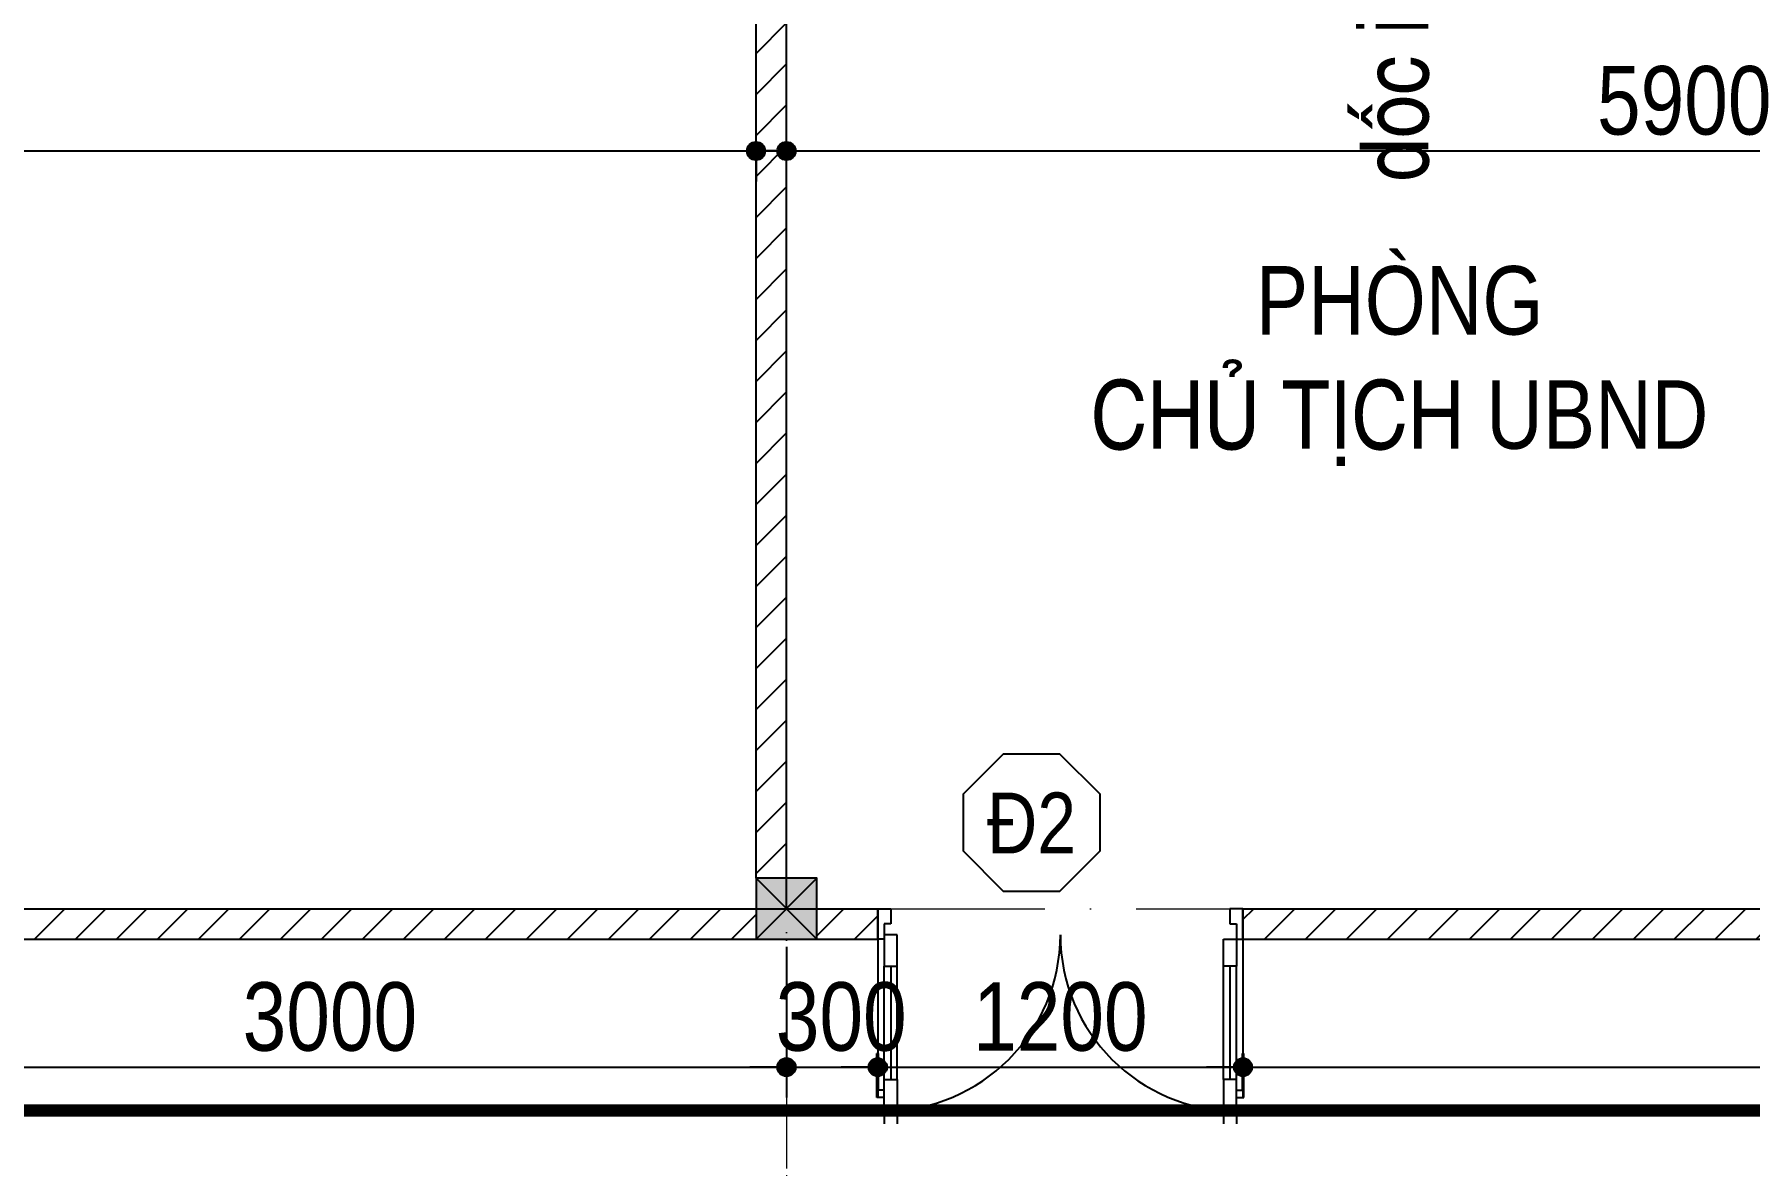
# Model space of a CAD drawing. Header units: millimetres. Extents: x 1201 to 176852, y 279 to 65351.
# Drawn here: x 30458 to 36094, y 17704 to 21420 of the extents above; entities that cross this region are included whole.
import ezdxf
from ezdxf.enums import TextEntityAlignment as Align

# ---------------------------------------------------------------- set-up
doc = ezdxf.new("R2010")
doc.units = ezdxf.units.MM
doc.linetypes.add('ACAD_ISO10W100', pattern=[18, 12, -3, 0, -3])
doc.linetypes.add('DASHED2', pattern=[0.375, 0.25, -0.125])
for name, color, linetype in [('009', 251, 'Continuous'), ('daucat', 220, 'Continuous'), ('DIM', 1, 'Continuous'), ('DOOR', 20, 'Continuous'), ('TAGS', 60, 'Continuous'), ('TEXT', 7, 'Continuous'), ('TUONG', 131, 'Continuous'), ('WALL', 4, 'Continuous')]:
    doc.layers.add(name, color=color, linetype=linetype)
doc.layers.add('TRUC', color=24, linetype='Continuous', lineweight=0)
doc.styles.add('1', font='', dxfattribs={"height": 250})
doc.styles.add('HEL-CONDENSE', font='')
doc.styles.add('VNI-HELVE-CONDENSEN', font='')
doc.styles.get('1').set_extended_font_data('VNI-Helve-Condense')
doc.styles.get('HEL-CONDENSE').set_extended_font_data('VNI-Helve-Condense')
doc.styles.get('VNI-HELVE-CONDENSEN').set_extended_font_data('VNI-Helve-Condense')
doc.dimstyles.new('D100', dxfattribs={"dimtxt": 225, "dimasz": 1.2, "dimexe": 100, "dimexo": 0, "dimgap": 50, "dimtad": 1, "dimdec": 0, "dimzin": 13, "dimdsep": 46, "dimtxsty": 'HEL-CONDENSE', "dimblk": 'D50', "dimcen": 0, "dimclrd": 1, "dimclre": 1, "dimclrt": 7, "dimadec": 0, "dimazin": 0, "dimtfac": 1, "dimtdec": 0, "dimtmove": 0, "dimatfit": 3, "dimldrblk": 'D50', "dimfxl": 1, "dimtolj": 1, "dimtzin": 13, "dimarcsym": 0})

# ---------------------------------------------------------------- blocks, each defined once
blk = doc.blocks.new('A$C225A2996')
at = {"layer": 'WALL'}
blk.add_hatch(color=4, dxfattribs=at).paths.add_polyline_path([(531.4, 81.6), (731.4, 81.6), (731.4, 281.6), (531.4, 281.6)])
at = {"layer": 'WALL', "color": 4}
for p, q in [((531.4, 281.6), (731.4, 81.6)), ((531.4, 81.6), (731.4, 281.6))]:
    blk.add_line(p, q, dxfattribs=at)
blk.add_lwpolyline([(531.4, 81.6), (731.4, 81.6), (731.4, 281.6), (531.4, 281.6)], close=True, dxfattribs=at)
blk = doc.blocks.new('KH-CUADI')
at = {"layer": 'TAGS'}
blk.add_lwpolyline([(-124.3, 300), (-300, 124.3), (-300, -124.3), (-124.3, -300), (124.3, -300), (300, -124.3), (300, 124.3), (124.3, 300)], close=True, dxfattribs=at)
at = {"layer": 'TAGS', "style": 'VNI-HELVE-CONDENSEN'}
blk.add_attdef('D', text='', height=300, dxfattribs=at).set_placement((0, 0), align=Align.MIDDLE)
blk = doc.blocks.new('A$C48B57989')
at = {"layer": 'DOOR'}
for p, q in [((-446, 752.5), (-403.1, 752.5)), ((-446, 652.5), (-446, 752.5)), ((-403.1, 752.5), (-403.1, 702.5)), ((711.1, 752.5), (711.1, 702.5)), ((754, 752.5), (711.1, 752.5)), ((754, 652.5), (754, 752.5)), ((-403.1, 702.5), (-424.6, 702.5)), ((-424.6, 702.5), (-424.6, 652.5)), ((711.1, 702.5), (732.6, 702.5)), ((732.6, 702.5), (732.6, 652.5)), ((-424.6, 652.5), (-446, 652.5)), ((-381.7, 666.8), (-424.6, 666.8)), ((-424.6, 666.8), (-424.6, 563.9)), ((-381.7, 563.9), (-381.7, 666.8)), ((689.7, 563.9), (689.7, 652.5)), ((689.7, 652.5), (732.6, 652.5)), ((732.6, 652.5), (754, 652.5)), ((732.6, 652.5), (732.6, 563.9)), ((-424.6, 563.9), (-381.7, 563.9)), ((-424.6, 171.4), (-424.6, 563.9)), ((-403.1, 563.9), (-403.1, 191)), ((-381.7, 191), (-381.7, 563.9)), ((689.7, 191), (689.7, 563.9)), ((732.6, 563.9), (689.7, 563.9)), ((711.1, 563.9), (711.1, 191)), ((732.6, 171.4), (732.6, 563.9)), ((-448.8, 131.8), (-448.8, 277.2)), ((-443.9, 277.2), (-448.8, 277.2)), ((-443.9, 156), (-443.9, 277.2)), ((752, 156), (752, 277.2)), ((752, 277.2), (756.8, 277.2)), ((756.8, 131.8), (756.8, 277.2)), ((-424.6, 191), (-381.7, 191)), ((-424.6, 88.2), (-424.6, 191)), ((-381.7, 191), (-381.7, 88.2)), ((732.6, 191), (689.7, 191)), ((689.7, 191), (689.7, 88.2)), ((732.6, 88.2), (732.6, 191)), ((-424.6, 131.8), (-448.8, 131.8)), ((-424.6, 156), (-443.9, 156)), ((-424.6, 131.8), (-424.6, 156)), ((732.6, 131.8), (732.6, 156)), ((732.6, 156), (752, 156)), ((732.6, 131.8), (756.8, 131.8)), ((-424.6, 88.2), (-467.4, 88.2)), ((-424.6, 88.2), (-424.6, 45.3)), ((-381.7, 88.2), (-424.6, 88.2)), ((-381.7, 88.2), (-381.7, 45.3)), ((689.7, 88.2), (689.7, 45.3)), ((689.7, 88.2), (732.6, 88.2)), ((732.6, 88.2), (732.6, 45.3)), ((732.6, 88.2), (775.4, 88.2))]:
    blk.add_line(p, q, dxfattribs=at)
at = {"layer": 'DOOR', "color": 251}
for centre, major_axis, start_param, end_param in [((-424.6, 666.8), (409.1, 409.1), 3.926991, 5.497787), ((732.6, 666.8), (-409.1, 409.1), 0.785398, 2.356194)]:
    blk.add_ellipse(centre, major_axis=major_axis, ratio=1, start_param=start_param, end_param=end_param, dxfattribs=at)
blk = doc.blocks.new('D50')
at = {"layer": 'DIM'}
blk.add_hatch(color=256, dxfattribs=at).paths.add_polyline_path([(25, 0, 1), (-25, 0, 1)])
blk.add_line((25, 0), (100, 0), dxfattribs=at)
blk.add_circle((0, 0), 25, dxfattribs=at)
blk = doc.blocks.new('*D543')
at = {"layer": 'DEFPOINTS', "color": 0, "linetype": 'Continuous', "transparency": 16777216}
for p in [(29929.1, 18447.7), (32929.1, 18422.7), (32929.1, 18027.2)]:
    blk.add_point(p, dxfattribs=at)
at = {"layer": 'DIM', "color": 1, "linetype": 'Continuous', "lineweight": -2, "transparency": 16777216}
for p, q in [((29929.1, 18447.7), (29929.1, 17927.2)), ((32929.1, 18422.7), (32929.1, 17927.2)), ((29930.3, 18027.2), (32927.9, 18027.2))]:
    blk.add_line(p, q, dxfattribs=at)
at = {"layer": 'DIM', "color": 1, "linetype": 'Continuous', "lineweight": -2, "transparency": 16777216, "xscale": 1.199999999999999, "yscale": 1.199999999999999, "zscale": 1.199999999999999, "rotation": 180}
blk.add_blockref('D50', (29929.1, 18027.2), dxfattribs=at)
at = {"layer": 'DIM', "color": 1, "linetype": 'Continuous', "lineweight": -2, "transparency": 16777216, "xscale": 1.199999999999999, "yscale": 1.199999999999999, "zscale": 1.199999999999999}
blk.add_blockref('D50', (32929.1, 18027.2), dxfattribs=at)
at = {"layer": 'DIM', "color": 7, "linetype": 'Continuous', "transparency": 16777216, "insert": (31429.1, 18192.1), "char_height": 225, "attachment_point": 5, "style": 'HEL-CONDENSE'}
blk.add_mtext('\\A1;3000', dxfattribs=at)
blk = doc.blocks.new('*D544')
at = {"layer": 'DEFPOINTS', "color": 0, "linetype": 'Continuous', "transparency": 16777216}
for p in [(33229.1, 18447.7), (32929.1, 18422.7), (33229.1, 18027.2)]:
    blk.add_point(p, dxfattribs=at)
at = {"layer": 'DIM', "color": 1, "linetype": 'Continuous', "lineweight": -2, "transparency": 16777216}
for p, q in [((33229.1, 18447.7), (33229.1, 17927.2)), ((32929.1, 18422.7), (32929.1, 17927.2)), ((32930.3, 18027.2), (33227.9, 18027.2))]:
    blk.add_line(p, q, dxfattribs=at)
at = {"layer": 'DIM', "color": 1, "linetype": 'Continuous', "lineweight": -2, "transparency": 16777216, "xscale": 1.199999999999999, "yscale": 1.199999999999999, "zscale": 1.199999999999999, "rotation": 180}
blk.add_blockref('D50', (32929.1, 18027.2), dxfattribs=at)
at = {"layer": 'DIM', "color": 1, "linetype": 'Continuous', "lineweight": -2, "transparency": 16777216, "xscale": 1.199999999999999, "yscale": 1.199999999999999, "zscale": 1.199999999999999}
blk.add_blockref('D50', (33229.1, 18027.2), dxfattribs=at)
at = {"layer": 'DIM', "color": 7, "linetype": 'Continuous', "transparency": 16777216, "insert": (33109.1, 18192.1), "char_height": 225, "attachment_point": 5, "style": 'HEL-CONDENSE'}
blk.add_mtext('\\A1;300', dxfattribs=at)
blk = doc.blocks.new('*D545')
at = {"layer": 'DEFPOINTS', "color": 0, "linetype": 'Continuous', "transparency": 16777216}
for p in [(33229.1, 18447.7), (34429.1, 18447.7), (34429.1, 18027.2)]:
    blk.add_point(p, dxfattribs=at)
at = {"layer": 'DIM', "color": 1, "linetype": 'Continuous', "lineweight": -2, "transparency": 16777216}
for p, q in [((33229.1, 18447.7), (33229.1, 17927.2)), ((34429.1, 18447.7), (34429.1, 17927.2)), ((33230.3, 18027.2), (34427.9, 18027.2))]:
    blk.add_line(p, q, dxfattribs=at)
at = {"layer": 'DIM', "color": 1, "linetype": 'Continuous', "lineweight": -2, "transparency": 16777216, "xscale": 1.199999999999999, "yscale": 1.199999999999999, "zscale": 1.199999999999999, "rotation": 180}
blk.add_blockref('D50', (33229.1, 18027.2), dxfattribs=at)
at = {"layer": 'DIM', "color": 1, "linetype": 'Continuous', "lineweight": -2, "transparency": 16777216, "xscale": 1.199999999999999, "yscale": 1.199999999999999, "zscale": 1.199999999999999}
blk.add_blockref('D50', (34429.1, 18027.2), dxfattribs=at)
at = {"layer": 'DIM', "color": 7, "linetype": 'Continuous', "transparency": 16777216, "insert": (33829.1, 18192.1), "char_height": 225, "attachment_point": 5, "style": 'HEL-CONDENSE'}
blk.add_mtext('\\A1;1200', dxfattribs=at)
blk = doc.blocks.new('*D546')
at = {"layer": 'DEFPOINTS', "color": 0, "linetype": 'Continuous', "transparency": 16777216}
for p in [(34429.1, 18447.7), (38829.1, 18447.7), (38829.1, 18027.2)]:
    blk.add_point(p, dxfattribs=at)
at = {"layer": 'DIM', "color": 1, "linetype": 'Continuous', "lineweight": -2, "transparency": 16777216}
for p, q in [((34429.1, 18447.7), (34429.1, 17927.2)), ((38829.1, 18447.7), (38829.1, 17927.2)), ((34430.3, 18027.2), (38827.9, 18027.2))]:
    blk.add_line(p, q, dxfattribs=at)
at = {"layer": 'DIM', "color": 1, "linetype": 'Continuous', "lineweight": -2, "transparency": 16777216, "xscale": 1.199999999999999, "yscale": 1.199999999999999, "zscale": 1.199999999999999, "rotation": 180}
blk.add_blockref('D50', (34429.1, 18027.2), dxfattribs=at)
at = {"layer": 'DIM', "color": 1, "linetype": 'Continuous', "lineweight": -2, "transparency": 16777216, "xscale": 1.199999999999999, "yscale": 1.199999999999999, "zscale": 1.199999999999999}
blk.add_blockref('D50', (38829.1, 18027.2), dxfattribs=at)
at = {"layer": 'DIM', "color": 7, "linetype": 'Continuous', "transparency": 16777216, "insert": (36629.1, 18192.1), "char_height": 225, "attachment_point": 5, "style": 'HEL-CONDENSE'}
blk.add_mtext('\\A1;4400', dxfattribs=at)
blk = doc.blocks.new('*D591')
at = {"layer": 'DEFPOINTS', "color": 0, "transparency": 16777216}
for p in [(24429.1, 21047.6), (32829.1, 21047.6), (32829.1, 21036.5)]:
    blk.add_point(p, dxfattribs=at)
at = {"layer": 'DIM', "color": 1, "lineweight": -2, "transparency": 16777216}
for p, q in [((24429.1, 21047.6), (24429.1, 20936.5)), ((24430.3, 21036.5), (32827.9, 21036.5)), ((32829.1, 21047.6), (32829.1, 20936.5))]:
    blk.add_line(p, q, dxfattribs=at)
at = {"layer": 'DIM', "color": 1, "lineweight": -2, "transparency": 16777216, "xscale": 1.199999999999999, "yscale": 1.199999999999999, "zscale": 1.199999999999999, "rotation": 180}
blk.add_blockref('D50', (24429.1, 21036.5), dxfattribs=at)
at = {"layer": 'DIM', "color": 1, "lineweight": -2, "transparency": 16777216, "xscale": 1.199999999999999, "yscale": 1.199999999999999, "zscale": 1.199999999999999}
blk.add_blockref('D50', (32829.1, 21036.5), dxfattribs=at)
at = {"layer": 'DIM', "color": 7, "transparency": 16777216, "insert": (28629.1, 21201.4), "char_height": 225, "attachment_point": 5, "style": 'HEL-CONDENSE'}
blk.add_mtext('\\A1;8400', dxfattribs=at)
blk = doc.blocks.new('*D592')
at = {"layer": 'DEFPOINTS', "color": 0, "transparency": 16777216}
for p in [(38829.1, 21036.5), (32929.1, 20662.1), (38829.1, 20662.1)]:
    blk.add_point(p, dxfattribs=at)
at = {"layer": 'DIM', "color": 1, "lineweight": -2, "transparency": 16777216}
for p, q in [((32929.1, 20662.1), (32929.1, 21136.5)), ((38829.1, 20662.1), (38829.1, 21136.5)), ((32930.3, 21036.5), (38827.9, 21036.5))]:
    blk.add_line(p, q, dxfattribs=at)
at = {"layer": 'DIM', "color": 1, "lineweight": -2, "transparency": 16777216, "xscale": 1.199999999999999, "yscale": 1.199999999999999, "zscale": 1.199999999999999, "rotation": 180}
blk.add_blockref('D50', (32929.1, 21036.5), dxfattribs=at)
at = {"layer": 'DIM', "color": 1, "lineweight": -2, "transparency": 16777216, "xscale": 1.199999999999999, "yscale": 1.199999999999999, "zscale": 1.199999999999999}
blk.add_blockref('D50', (38829.1, 21036.5), dxfattribs=at)
at = {"layer": 'DIM', "color": 7, "transparency": 16777216, "insert": (35879.1, 21201.4), "char_height": 225, "attachment_point": 5, "style": 'HEL-CONDENSE'}
blk.add_mtext('\\A1;5900', dxfattribs=at)

msp = doc.modelspace()

# ---------------------------------------------------------------- hatches: boundary and pattern name
at = {"layer": '009'}
h = msp.add_hatch(dxfattribs=at)
h.set_pattern_fill('ANSI31', color=256, scale=30, style=0)
h.set_pattern_definition([(45, (-1293072.07, -361212.86), (-67.351921, 67.351921), [])])
h.paths.add_polyline_path([(32829.078, 22647.694), (32729.078, 22647.694), (32729.078, 22747.694), (33129.078, 22747.694), (33129.078, 22647.694), (33029.078, 22647.694), (33029.078, 22447.694), (33604.696, 22447.694), (33604.696, 22647.694), (33229.078, 22647.694), (33229.078, 22847.694), (32629.078, 22847.694), (32629.078, 22647.694), (32349.087, 22647.694), (32349.087, 22447.694), (32829.078, 22447.694)])
h.paths.add_polyline_path([(32349.087, 22647.694), (32129.078, 22647.694), (32129.078, 22447.694), (32349.087, 22447.694)])
h.paths.add_polyline_path([(32929.078, 22022.2), (32829.078, 22022.2), (32829.078, 18647.694), (32929.078, 18647.694)])
h.paths.add_polyline_path([(32829.078, 18547.694), (31429.078, 18547.694), (30029.078, 18547.694), (30029.078, 18447.694), (31429.078, 18447.694), (32829.078, 18447.694)])
h.paths.add_polyline_path([(33229.078, 18547.694), (33029.078, 18547.694), (33029.078, 18447.694), (33229.078, 18447.694)])
h.paths.add_polyline_path([(38829.078, 18547.694), (34429.078, 18547.694), (34429.078, 18447.694), (38829.078, 18447.694)])
h.paths.add_polyline_path([(36679.078, 22647.694), (36179.078, 22647.694), (36179.078, 22847.694), (35579.078, 22847.694), (35579.078, 22647.694), (35079.078, 22647.694), (35079.078, 22447.694), (36679.078, 22447.694)])
h.paths.add_polyline_path([(35679.078, 22647.694), (35679.078, 22747.694), (36079.078, 22747.694), (36079.078, 22647.694)], flags=17)
h.paths.add_polyline_path([(36147.712, 18232.344), (36147.712, 18763.044), (36490.012, 18763.044), (36490.012, 18232.344)], flags=9)
h.paths.add_polyline_path([(36147.712, 22277.844), (36147.712, 22817.544), (36490.012, 22817.544), (36490.012, 22277.844)], flags=9)

# ---------------------------------------------------------------- linework, layer by layer
at = {"layer": 'daucat', "linetype": 'DASHED2', "ltscale": 2000, "const_width": 40}
msp.add_lwpolyline([(1354.386, 17884.705), (41200.245, 17884.705)], dxfattribs=at)
at = {"layer": 'TRUC', "linetype": 'ACAD_ISO10W100', "ltscale": 50}
for points in [[(32929.078, 24619.951), (32929.078, 3517.922)], [(32929.078, 24619.951), (32929.078, 3517.922)], [(32929.078, 24594.951), (32929.078, 3517.922)], [(32929.078, 24594.951), (32929.078, 3517.922)], [(3475.094, 18547.694), (41245.405, 18547.694)], [(3475.094, 18547.694), (41245.405, 18547.694)]]:
    msp.add_lwpolyline(points, dxfattribs=at)
at = {"layer": 'TRUC', "linetype": 'DASHED2', "ltscale": 1000}
msp.add_lwpolyline([(32929.078, 18422.694), (32929.078, 16647.694)], dxfattribs=at)
at = {"layer": 'TUONG'}
for p, q in [((33229.078, 18547.694), (33229.078, 18447.694)), ((34429.078, 18547.694), (34429.078, 18447.694))]:
    msp.add_line(p, q, dxfattribs=at)
at = {"layer": 'TUONG', "color": 4}
for points in [[(32829.078, 18647.694), (32829.078, 22447.694)], [(32929.078, 18547.694), (32929.078, 22447.694)]]:
    msp.add_lwpolyline(points, dxfattribs=at)
at = {"layer": 'TUONG'}
for points in [[(26129.078, 18547.694), (31429.078, 18547.694)], [(31429.078, 18547.694), (33229.078, 18547.694)], [(34429.078, 18547.694), (38829.078, 18547.694)], [(26129.078, 18447.694), (31429.078, 18447.694)], [(31429.078, 18447.694), (33229.078, 18447.694)], [(34429.078, 18447.694), (38829.078, 18447.694)]]:
    msp.add_lwpolyline(points, dxfattribs=at)

# ---------------------------------------------------------------- block references
at = {"layer": 'DOOR'}
msp.add_blockref('A$C48B57989', (33675.071, 17795.221), dxfattribs=at)
at = {"layer": 'TAGS', "linetype": 'Continuous'}
ref = msp.add_blockref('KH-CUADI', (33734.356, 18830.657), dxfattribs=dict(at, xscale=0.75, yscale=0.75, zscale=0.75, rotation=180))
ref.add_attrib('D', 'Ñ2', dxfattribs={"color": 7, "height": 200, "style": 'VNI-HELVE-CONDENSEN'}).set_placement((33734.356, 18830.657), align=Align.MIDDLE)
at = {"layer": 'TUONG', "color": 4}
msp.add_blockref('A$C225A2996', (32297.688, 18366.061), dxfattribs=at)
msp.add_blockref('A$C225A2996', (32297.688, 18366.061), dxfattribs=at)

# ---------------------------------------------------------------- texts
at = {"layer": 'TEXT', "insert": (34812.913, 21468.311), "char_height": 225, "attachment_point": 2, "rotation": 90, "style": '1'}
msp.add_mtext('doác i=1%', dxfattribs=at)
at = {"layer": 'TEXT', "insert": (34943.838, 20658.432), "char_height": 225, "attachment_point": 2, "style": '1'}
msp.add_mtext('PHOØNG \\PCHUÛ TÒCH UBND', dxfattribs=at)

# ---------------------------------------------------------------- dimensions: what is measured, and where the dimension line sits
at = {"layer": 'DIM'}
for base, p1, p2, picture, middle in [((32829.078, 21036.483), (24429.078, 21047.558), (32829.078, 21047.558), '*D591', (28629.078, 21201.383)), ((38829.078, 21036.483), (32929.078, 20662.088), (38829.078, 20662.088), '*D592', (35879.078, 21201.383))]:
    dim = msp.add_linear_dim(base=base, p1=p1, p2=p2, dimstyle='D100', override={"dimtmove": 1}, dxfattribs=at)
    dim.commit()
    dim.dimension.update_dxf_attribs({"geometry": picture, "text_midpoint": middle})
at = {"layer": 'DIM', "linetype": 'Continuous'}
for base, p1, p2, picture, middle in [((32929.078, 18027.164), (29929.078, 18447.694), (32929.078, 18422.694), '*D543', (31429.078, 18192.064)), ((34429.078, 18027.164), (33229.078, 18447.694), (34429.078, 18447.694), '*D545', (33829.078, 18192.064)), ((38829.078, 18027.164), (34429.078, 18447.694), (38829.078, 18447.694), '*D546', (36629.078, 18192.064))]:
    dim = msp.add_linear_dim(base=base, p1=p1, p2=p2, dimstyle='D100', override={"dimtmove": 1}, dxfattribs=at)
    dim.commit()
    dim.dimension.update_dxf_attribs({"geometry": picture, "text_midpoint": middle})
dim = msp.add_linear_dim(base=(33229.078, 18027.164), p1=(32929.078, 18422.694), p2=(33229.078, 18447.694), dimstyle='D100', override={"dimtmove": 1}, dxfattribs=at)
dim.commit()
dim.dimension.update_dxf_attribs({"geometry": '*D544', "text_midpoint": (33109.078, 18027.164), "dimtype": 160})

doc.saveas('drawing.dxf')
